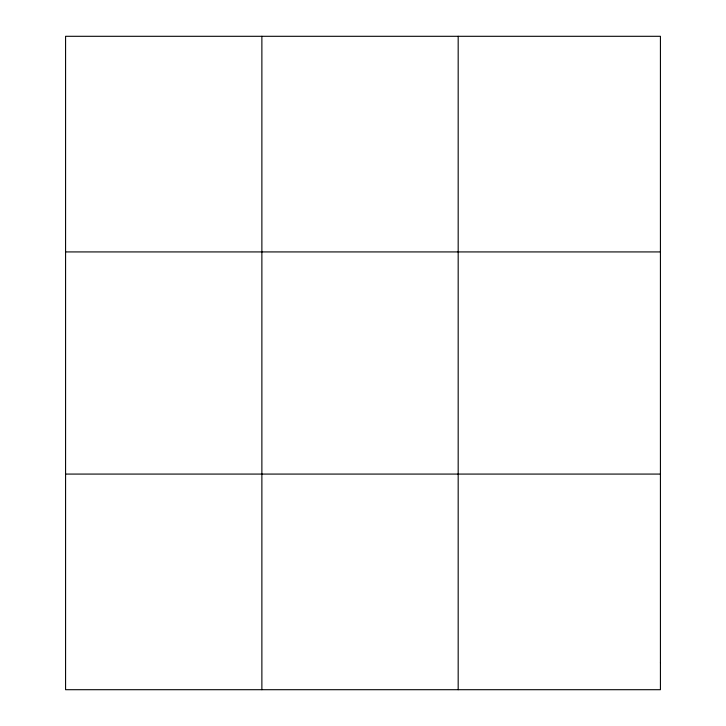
<?xml version="1.0" encoding="UTF-8"?>
<svg xmlns="http://www.w3.org/2000/svg" width="726" height="726" viewBox="0 0 726 726"><rect width="100%" height="100%" fill="white"/><g stroke="black" fill="none" stroke-linecap="round" stroke-linejoin="round"><path stroke-width="1.09" d="M261.877 36.3L261.877 689.7M458.179 36.3L458.179 689.7M65.576 251.922L660.424 251.922M65.576 474.078L660.424 474.078M660.424 662.747L660.424 689.7L65.576 689.7L65.576 36.3L660.424 36.3L660.424 662.747"/></g></svg>
